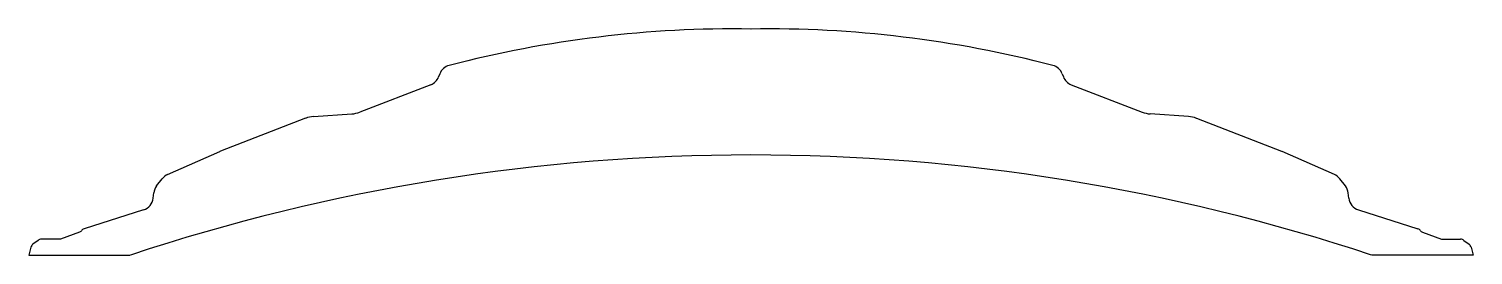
# Model space of a CAD drawing. Extents: x 0 to 519, y 0 to 81.
import ezdxf

# ---------------------------------------------------------------- set-up
doc = ezdxf.new("R2010")
doc.units = 0
doc.header["$MEASUREMENT"] = 0
doc.layers.add('deel 1', color=5, linetype='CONTINUOUS')

msp = doc.modelspace()

# ---------------------------------------------------------------- linework, layer by layer
at = {"layer": 'deel 1'}
for p, q in [((147.76, 65.16), (147.36, 64.12)), ((371.62, 65.16), (372.02, 64.12)), ((144.51, 61.27), (119.06, 51.41)), ((374.87, 61.27), (400.32, 51.41)), ((99.45, 49.18), (68.85, 37.32)), ((102.39, 49.83), (116.13, 50.76)), ((416.99, 49.83), (403.26, 50.76)), ((419.93, 49.18), (450.53, 37.32)), ((49.89, 28.98), (68.64, 37.23)), ((469.49, 28.98), (450.74, 37.23)), ((45.92, 24.86), (47.97, 27.48)), ((473.46, 24.86), (471.41, 27.48)), ((44.68, 20.46), (44.9, 22.35)), ((474.7, 20.46), (474.48, 22.35)), ((41.24, 16.26), (19.83, 9.42)), ((478.14, 16.26), (499.55, 9.42)), ((3.29, 5.29), (1.47, 3.89)), ((10.6, 5.7), (4.51, 5.7)), ((10.89, 5.7), (10.6, 5.7)), ((11.4, 5.79), (10.89, 5.7)), ((18.25, 8.24), (11.4, 5.79)), ((18.68, 8.52), (18.25, 8.24)), ((18.87, 8.76), (18.68, 8.52)), ((500.51, 8.76), (500.7, 8.52)), ((500.7, 8.52), (501.13, 8.24)), ((501.13, 8.24), (507.98, 5.79)), ((507.98, 5.79), (508.49, 5.7)), ((508.49, 5.7), (508.78, 5.7)), ((508.78, 5.7), (514.87, 5.7)), ((516.09, 5.29), (517.91, 3.89)), ((0.76, 2.82), (0, 0)), ((0, 0), (36.48, 0)), ((519.38, 0), (482.9, 0)), ((518.62, 2.82), (519.38, 0))]:
    msp.add_line(p, q, dxfattribs=at)
for centre, radius, start, end in [((253.47, -323.28), 404.61, 89.1189, 104.6465), ((265.91, -323.28), 404.61, 75.3535, 90.8811), ((152.42, 63.35), 5, 104.6465, 158.7672), ((366.96, 63.35), 5, 21.2328, 75.3535), ((142.7, 65.93), 5, 291.1765, 338.7672), ((376.68, 65.93), 5, 201.2328, 248.8235), ((103.06, 39.85), 10, 93.8741, 111.1765), ((115.45, 60.74), 10, 273.8741, 291.1765), ((403.93, 60.74), 10, 248.8235, 266.1259), ((416.32, 39.85), 10, 68.8235, 86.1259), ((70.65, 32.66), 5, 111.1765, 113.7758), ((448.73, 32.66), 5, 66.2242, 68.8235), ((259.69, -673.96), 709.96, 90, 108.32417), ((259.69, -673.96), 709.96, 71.67583, 90), ((51.91, 24.4), 5, 113.7758, 142.0257), ((467.47, 24.4), 5, 37.9743, 66.2242), ((49.87, 21.78), 5, 142.0257, 173.5446), ((469.51, 21.78), 5, 6.4554, 37.9743), ((39.72, 21.02), 5, 287.7258, 353.5446), ((479.66, 21.02), 5, 186.4554, 252.2742), ((4.51, 3.7), 2, 90, 127.5057), ((20.44, 7.51), 2, 107.7258, 141.4812), ((498.94, 7.51), 2, 38.5188, 72.2742), ((514.87, 3.7), 2, 52.4943, 90), ((2.69, 2.3), 2, 127.5057, 165), ((516.69, 2.3), 2, 15, 52.4943)]:
    msp.add_arc(centre, radius, start, end, dxfattribs=at)

doc.saveas('drawing.dxf')
